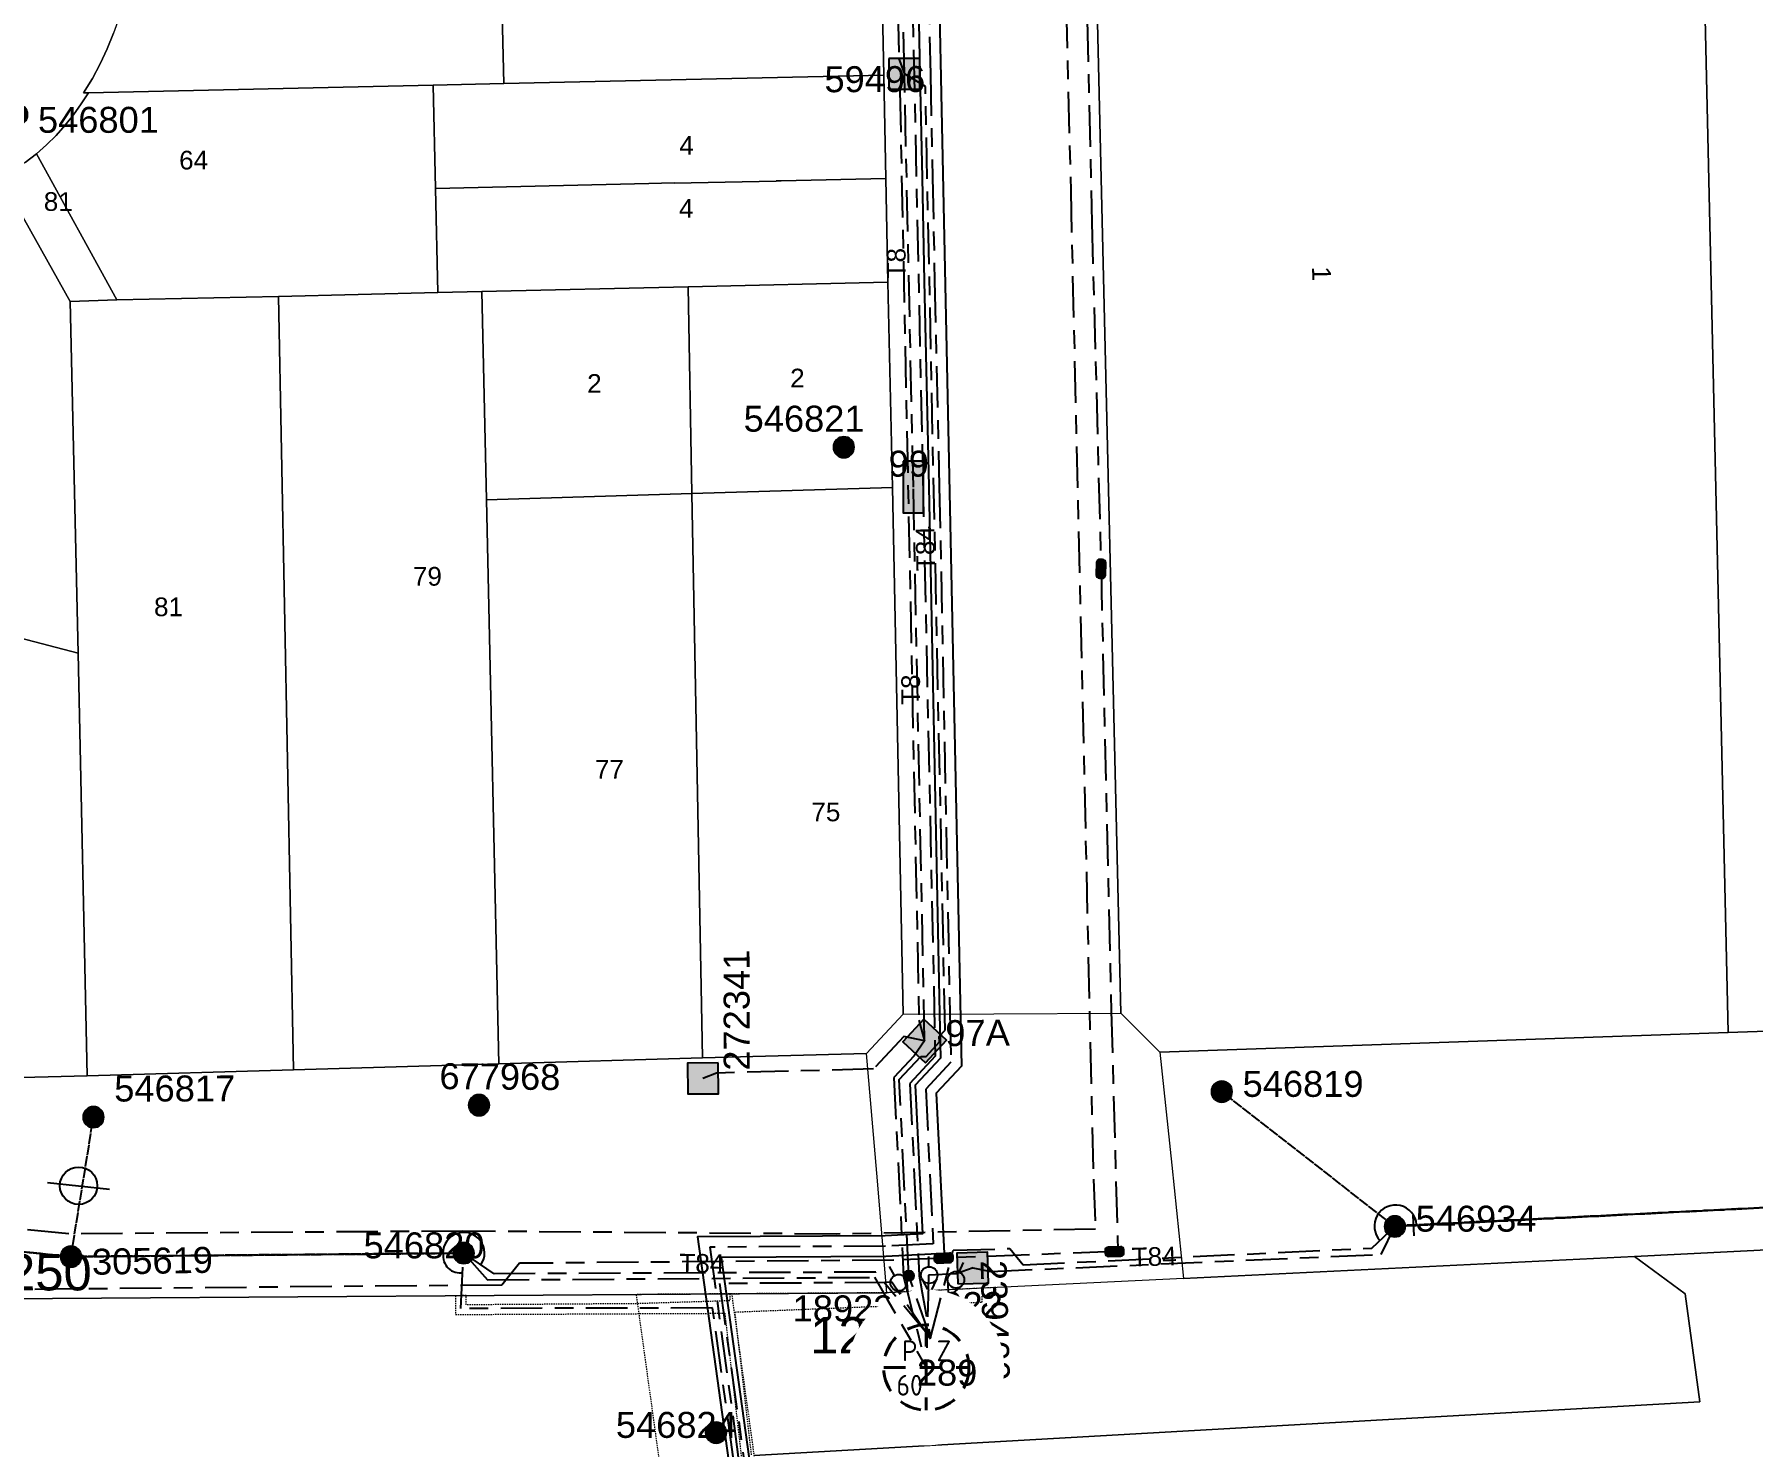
# Model space of a CAD drawing. Header units: metres. Extents: x 311460 to 313373, y 6261260 to 6263889.
# Drawn here: x 312971 to 313136.6, y 6262301.1 to 6262437.1 of the extents above; entities that cross this region are included whole.
import ezdxf
from ezdxf.enums import TextEntityAlignment as Align

# ---------------------------------------------------------------- set-up
doc = ezdxf.new("R2010")
doc.units = ezdxf.units.M
for name, pattern in [('Cable Exist OH', [1, 1, 0]), ('Cable Exist UG', [8.2, 4, -1.2, 1.8, -1.2]), ('Dash', [5, 3, -2]), ('HIDDEN', [0.375, 0.25, -0.125]), ('HIDDEN2', [0.1875, 0.125, -0.0625])]:
    doc.linetypes.add(name, pattern=pattern)
doc.layers.get('0').update_dxf_attribs({"color": 6})
for name, color, linetype, lineweight in [('Cadastre Land Parcels_SP_EXT', 9, 'Continuous', 5), ('Cadastre Other Property_SP_EXT', 9, 'HIDDEN', 5), ('Cadastre Roads_SP_EXT', 9, 'Continuous', 5)]:
    doc.layers.add(name, color=color, linetype=linetype, lineweight=lineweight)
for name, color, linetype in [('Equip_HV_EXT', 7, 'Continuous'), ('Equip_LV_EXT', 7, 'Continuous'), ('Equip_SL_EXT', 7, 'Continuous'), ('Equip_SP_HV_EXT', 7, 'Continuous'), ('Mains_HV_EXT', 7, 'Continuous'), ('Mains_LV_EXT', 7, 'Continuous'), ('Mains_SL_EXT', 7, 'Continuous'), ('Mains_TR_EXT', 7, 'Continuous'), ('Sub_SP_EXT', 7, 'Continuous'), ('SupportsOH_SP_TR_HV_LV_SL_EXT', 7, 'Continuous'), ('SupportsUG_SP_LV_EXT', 7, 'Continuous'), ('SupportsUG_SP_LV_SL_EXT', 7, 'Continuous')]:
    doc.layers.add(name, color=color, linetype=linetype)
doc.layers.get('0').freeze()
doc.styles.add('COLUMN_LABEL', font='arial.ttf')
doc.styles.add('HVSW_LABEL', font='arial.ttf')
doc.styles.add('iecARIAL', font='arial.ttf', dxfattribs={"height": 2})
doc.styles.add('IESYMBOL1', font='isocp.shx')
doc.styles.add('POLE_LABEL', font='arial.ttf')
doc.styles.add('SLCP_LABEL', font='arial.ttf', dxfattribs={"height": 3.5})
doc.styles.get("Standard").update_dxf_attribs({"font": 'arial.ttf'})
doc.styles.add('SWITCH_LABEL', font='arial.ttf', dxfattribs={"height": 2.5})
doc.linetypes.add('Cable E UG', pattern='A,6,-0.5,["E",Standard,S=1.7,R=0,X=0.5,Y=-1],-2.9', length=9.4)
doc.linetypes.add('Cable P UG', pattern='A,6,-0.5,["P",Standard,S=1.7,R=0,X=0.5,Y=-1],-2.9', length=9.4)

# ---------------------------------------------------------------- blocks, each defined once
blk = doc.blocks.new('SUB_PADMOUNT_EXT')
for points in [[(0, 0), (-3.84, 1.92), (-3.84, -1.92)], [(0, 0), (3.84, 1.92), (3.84, -1.92)]]:
    blk.add_hatch(color=256).paths.add_polyline_path(points)
for p, q in [((3.84, 1.92), (-3.84, -1.92)), ((-3.84, 1.92), (3.84, -1.92))]:
    blk.add_line(p, q)
blk.add_lwpolyline([(-3.84, -1.92), (3.84, -1.92), (3.84, 1.92), (-3.84, 1.92)], close=True)
for tag, height, flags, p in [('ASSET_NUM', 3.5, 8, (2, 2)), ('STREET_CODE', 0.2, 9, (1.5, 0)), ('CONSTRUCTED_VOLTAGE', 0.2, 9, (1.5, -0.2)), ('OPERATING_VOLTAGE', 0.2, 9, (1.5, -0.6)), ('ORIENTATION', 0.2, 9, (1.5, -0.8)), ('OWNED_BY', 0.2, 9, (1.5, -1)), ('OPERATED_BY', 0.2, 9, (1.5, -1.2)), ('SECONDARY_VOLTAGE', 0.2, 9, (1.5, -1.6)), ('NO_PHASES', 0.2, 9, (1.5, -0.4)), ('MAINTAINED_BY', 0.2, 9, (1.5, -1.4)), ('STATE', 0.2, 9, (1.5, -1.8)), ('SUBSTATION_TYPE', 0.2, 9, (1.5, -2.2)), ('STREETNAME', 0.2, 9, (1.5, -3)), ('SUBURB', 0.2, 9, (1.5, -3.2)), ('PARENT', 0.2, 9, (1.5, -2)), ('USAGE', 0.2, 9, (1.5, -2.4)), ('LEGEND', 0.2, 9, (1.5, -2.6)), ('LOCATION', 0.2, 9, (1.5, -2.8)), ('NOTES', 0.2, 9, (1.5, -3.4)), ('Z', 0.2, 1, (1.5, -3.6))]:
    blk.add_attdef(tag, text='', height=height, dxfattribs=dict(flags=flags)).set_placement(p, align=Align.MIDDLE_LEFT)
blk = doc.blocks.new('COLUMN_EXT')
blk.add_hatch(color=256).paths.add_polyline_path([(-1.49, 1.48), (-1.49, -1.49), (1.48, -1.49), (1.48, 1.48)])
blk.add_lwpolyline([(-1.49, -1.49), (1.48, -1.49), (1.48, 1.48), (-1.49, 1.48)], close=True)
for tag, height, style, flags, p in [('ASSET_NUM', 2.5, 'COLUMN_LABEL', 8, (2, 2)), ('STRUCTURE_PLANT_NUMBER', 0.2, 'POLE_LABEL', 9, (1.81, 0.03)), ('STREET_CODE', 0.2, 'COLUMN_LABEL', 9, (1.81, -0.2))]:
    blk.add_attdef(tag, text='', height=height, dxfattribs=dict(style=style, flags=flags)).set_placement(p, align=Align.MIDDLE_LEFT)
at = {"flags": 9}
for tag, p in [('COLUMN_TYPE', (1.81, -0.4)), ('OWNED_BY', (1.81, -0.6)), ('STATE', (1.81, -0.8)), ('USAGE', (1.81, -1)), ('STREETNAME', (1.81, -1.6)), ('LEGEND', (1.81, -1.2)), ('LOCATION', (1.81, -1.4)), ('SUBURB', (1.81, -1.8)), ('NOTES', (1.81, -2))]:
    blk.add_attdef(tag, text='', height=0.2, dxfattribs=at).set_placement(p, align=Align.MIDDLE_LEFT)
at = {"flags": 1}
blk.add_attdef('Z', (1.81, -2.35), '', height=0.2, dxfattribs=at)
blk = doc.blocks.new('PILLAR_EXT')
blk.add_hatch(color=256).paths.add_polyline_path([(-2.475, 0.99), (-2.475, -0.99), (2.475, -0.99), (2.475, 0.99)])
blk.add_lwpolyline([(-2.475, -0.99), (2.475, -0.99), (2.475, 0.99), (-2.475, 0.99)], close=True)
at = {"style": 'iecARIAL', "flags": 8}
blk.add_attdef('ASSET_NUM', (1.5, 3.5), '', height=2.5, dxfattribs=at)
for tag, p, flags in [('OWNED_BY', (0, -0.2), 9), ('STATE', (0, -0.4), 9), ('SUPPORT_TYPE', (0, -0.6), 9), ('STREETNAME', (0, -1.8), 9), ('USAGE', (0, -0.8), 9), ('LEGEND', (0, -1), 9), ('LOCATION', (0, -1.2), 9), ('NOTES', (0, -1.4), 9), ('PARENT', (0, -1.6), 9), ('SUBURB', (0, -2), 1)]:
    blk.add_attdef(tag, p, '', height=0.2, dxfattribs=dict(flags=flags))
blk = doc.blocks.new('POLE_EXT')
blk.add_hatch(color=256).paths.add_polyline_path([(-1, 0, 1), (1, 0, 1)])
blk.add_lwpolyline([(-1, 0, 1), (1, 0, 1)], format="xyb", close=True)
for tag, height, flags, p in [('pNumber', 2.5, 8, (-17.84, 2.07)), ('OWNED_BY', 0.2, 9, (1.35, -0.4)), ('SPECIAL_USE', 0.2, 9, (1.35, -0.8)), ('STATE', 0.2, 9, (1.35, -1)), ('cLV', 0.2, 9, (1.35, -1.4)), ('hDepth', 0.2, 9, (1.35, -1.6)), ('PARENT', 0.2, 9, (1.35, -0.6)), ('USAGE', 0.2, 9, (1.35, -1.2)), ('hDia', 0.2, 9, (1.35, -1.8)), ('cHV', 0.2, 9, (1.35, -2)), ('cLinedev', 0.2, 9, (1.35, -3.4)), ('LBRACKET', 0.2, 9, (1.35, -2.2)), ('LExisting', 0.2, 9, (1.35, -2.4)), ('LANTNUMBER', 0.2, 9, (1.35, -2.6)), ('LOther', 0.2, 9, (1.35, -2.8)), ('LRemove', 0.2, 9, (1.35, -3)), ('LEGEND', 0.2, 9, (1.35, -3.2)), ('pExisting', 0.2, 9, (1.35, -3.8)), ('pFooting', 0.2, 9, (1.35, -4.4)), ('pNew', 0.2, 9, (1.35, -4.6)), ('pRelocate', 0.2, 9, (1.35, -5)), ('LOCATION', 0.2, 9, (1.35, -3.6)), ('PFNUMBER', 0.2, 9, (1.35, -4)), ('NEWPFNUMBER', 0.2, 9, (1.35, -4.2)), ('pRemove', 0.2, 9, (1.35, -5.2)), ('pReplace', 0.2, 9, (1.35, -5.4)), ('pStay', 0.2, 9, (1.35, -5.6)), ('pType', 0.2, 9, (1.35, -5.8)), ('cspan', 0.2, 9, (1.35, -6)), ('STREETNAME', 0.2, 9, (1.35, -6.2)), ('SUBURB', 0.2, 9, (1.35, -6.4)), ('NOTES', 0.2, 9, (1.35, -6.6)), ('OPERATED_BY', 0.2, 9, (1.36, -7.01)), ('MAINTAINED_BY', 0.2, 9, (1.36, -6.81))]:
    blk.add_attdef(tag, text='', height=height, dxfattribs=dict(flags=flags)).set_placement(p, align=Align.MIDDLE_LEFT)
at = {"style": 'POLE_LABEL'}
for tag, height, flags, p in [('ASSET_NUM', 2.5, 8, (2, 2)), ('STRUCTURE_PLANT_NUMBER', 0.2, 9, (1.35, 0.03)), ('STREET_CODE', 0.2, 9, (1.35, -0.2))]:
    blk.add_attdef(tag, text='', height=height, dxfattribs=dict(at, flags=flags)).set_placement(p, align=Align.MIDDLE_LEFT)
at = {"flags": 1}
blk.add_attdef('Z', (1.35, -7.33), '', height=0.2, dxfattribs=at)
blk = doc.blocks.new('HV_STJ_EXT')
h = blk.add_hatch(color=256)
edge = h.paths.add_edge_path()
edge.add_ellipse((-0.59, 0.13), major_axis=(0.226, 0.226), ratio=1, start_angle=45, end_angle=135)
edge.add_line((-0.91, 0.13), (-0.91, -0.13))
edge.add_ellipse((-0.59, -0.13), major_axis=(0.226, 0.226), ratio=1, start_angle=135, end_angle=225)
edge.add_line((-0.59, -0.45), (0.59, -0.45))
edge.add_ellipse((0.59, -0.13), major_axis=(-0.226, 0.226), ratio=1, start_angle=135, end_angle=225)
edge.add_line((0.91, -0.13), (0.91, 0.13))
edge.add_ellipse((0.59, 0.13), major_axis=(-0.226, 0.226), ratio=1, start_angle=225, end_angle=315)
edge.add_line((0.59, 0.45), (-0.59, 0.45))
blk.add_lwpolyline([(-0.91, 0.13), (-0.91, -0.13, 0.414214), (-0.59, -0.45), (0.59, -0.45, 0.414214), (0.91, -0.13), (0.91, 0.13, 0.414214), (0.59, 0.45), (-0.59, 0.45, 0.414214)], format="xyb", close=True)
for tag, flags, p in [('ORIENTATION', 9, (1.5, 0)), ('Z', 1, (1.5, -0.8)), ('USAGE', 9, (1.5, -0.2)), ('LEGEND', 9, (1.5, -0.4)), ('NOTES', 9, (1.5, -0.6))]:
    blk.add_attdef(tag, text='', height=0.2, dxfattribs=dict(flags=flags)).set_placement(p, align=Align.MIDDLE_LEFT)
blk = doc.blocks.new('LV_UG_DFUSE_CLOSED_EXT')
for points in [[(1, 0), (0, 0)], [(5.04, 0.73), (2.16, -0.72)], [(5.05, -0.71), (2.16, 0.72)], [(6.2, 0.01), (7.2, 0.01)]]:
    blk.add_lwpolyline(points)
for centre in [(1.8, 0), (5.4, 0.01)]:
    blk.add_circle(centre, 0.8)
at = {"flags": 9}
for tag, p in [('ACTUAL_STATUS', (0, 0)), ('CONSTRUCTED_VOLTAGE', (0, -0.2)), ('OPERATING_VOLTAGE', (0, -0.6)), ('ORIENTATION', (0, -0.8)), ('STATE', (0, -1)), ('SWITCH_TYPE', (0, -1.2)), ('NO_PHASES', (0, -0.4)), ('USAGE', (0, -1.4)), ('NOTES', (0, -1.6))]:
    blk.add_attdef(tag, text='', height=0.2, dxfattribs=at).set_placement(p, align=Align.MIDDLE_LEFT)
at = {"flags": 1}
blk.add_attdef('Z', (0, 0), '', height=0.2, dxfattribs=at)
blk = doc.blocks.new('SWG_HOLEC_SU_EXT')
blk.add_line((1.8, -2), (5.8, -2))
for points in [[(1, 0), (0, 0)], [(6.6, 0), (7.6, 0)]]:
    blk.add_lwpolyline(points)
for points in [[(1.8, -0.8, 1), (1.8, 0.8, 1)], [(5.8, -0.8, 1), (5.8, 0.8, 1)]]:
    blk.add_lwpolyline(points, format="xyb", close=True)
at = {"style": 'SWITCH_LABEL', "flags": 8}
blk.add_attdef('ASSET_NUM', text='', height=2.5, rotation=179.9544, dxfattribs=at).set_placement((-2.4, 0), align=Align.MIDDLE_LEFT)
at = {"flags": 1}
blk.add_attdef('Z', (0, 0), '', height=0.2, dxfattribs=at)
at = {"flags": 9}
for tag, p in [('ACTUAL_STATUS', (0, -0.4)), ('CONSTRUCTED_VOLTAGE', (0, -0.6)), ('OPERATING_VOLTAGE', (0, -1)), ('ORIENTATION', (0, -1.2)), ('OWNED_BY', (0, -1.4)), ('NO_PHASES', (0, -0.8)), ('PARENT', (0, -1.6)), ('STATE', (0, -1.8)), ('SWITCH_TYPE', (0, -2)), ('STREETNAME', (0, -2.6)), ('SUBURB', (0, -2.8)), ('USAGE', (0, -2.2)), ('LOCATION', (0, -2.4)), ('NOTES', (0, -3))]:
    blk.add_attdef(tag, text='', height=0.2, dxfattribs=at).set_placement(p, align=Align.MIDDLE_LEFT)
at = {"style": 'SWITCH_LABEL', "flags": 9}
blk.add_attdef('STREET_CODE', text='', height=0.2, dxfattribs=at).set_placement((0, -0.2), align=Align.MIDDLE_LEFT)
blk = doc.blocks.new('HV_ABS_CLOSED_EXT')
blk.add_line((-3, 6.87), (3, 6.87))
blk.add_circle((0, 6.87), 1.8)
at = {"style": 'HVSW_LABEL'}
for tag, height, flags, p in [('ASSET_NUM', 3.5, 8, (2, 2)), ('STREET_CODE', 0.2, 9, (0, -0.2))]:
    blk.add_attdef(tag, text='', height=height, dxfattribs=dict(at, flags=flags)).set_placement(p, align=Align.MIDDLE_LEFT)
at = {"flags": 1}
blk.add_attdef('Z', (0, 0), '', height=0.2, dxfattribs=at)
at = {"flags": 9}
for tag, p in [('ACTUAL_STATUS', (0, -0.4)), ('CONSTRUCTED_VOLTAGE', (0, -0.6)), ('OPERATING_VOLTAGE', (0, -1)), ('ORIENTATION', (0, -1.2)), ('OWNED_BY', (0, -1.4)), ('STATE', (0, -1.6)), ('NO_PHASES', (0, -0.8)), ('SWITCH_TYPE', (0, -1.8)), ('STREETNAME', (0, -2.6)), ('SUBURB', (0, -2.8)), ('USAGE', (0, -2)), ('LEGEND', (0, -2.2)), ('LOCATION', (0, -2.4)), ('NOTES', (0, -3))]:
    blk.add_attdef(tag, text='', height=0.2, dxfattribs=at).set_placement(p, align=Align.MIDDLE_LEFT)
blk = doc.blocks.new('End Shackle_EXT')
at = {"flags": 9}
for tag, p in [('STATE', (0, -1.2)), ('USAGE', (0, -1.4)), ('NOTES', (0, -1.6))]:
    blk.add_attdef(tag, text='', height=0.2, dxfattribs=at).set_placement(p, align=Align.MIDDLE_LEFT)
blk.add_wipeout([(0, 0.25), (1.81, 0.25), (1.82, -0.25), (0, -0.25)])
blk.add_line((1.81, -1), (1.81, 1))
at = {"flags": 1}
blk.add_attdef('Z', (0, 0), '', height=0.2, dxfattribs=at)
at = {"flags": 9}
for tag, p in [('CONNECTOR_TYPE', (0, 0)), ('CONSTRUCTED_VOLTAGE', (0, -0.2)), ('OPERATING_VOLTAGE', (0, -0.6)), ('ORIENTATION', (0, -0.8)), ('OWNED_BY', (0, -1)), ('NO_PHASES', (0, -0.4))]:
    blk.add_attdef(tag, text='', height=0.2, dxfattribs=at).set_placement(p, align=Align.MIDDLE_LEFT)
blk = doc.blocks.new('SLCP_ZELL_EXT')
blk.add_wipeout([(-0.24, 7.5), (-0.71, 7.47), (-1.17, 7.41), (-1.64, 7.32), (-2.09, 7.21), (-2.54, 7.06), (-2.98, 6.89), (-3.41, 6.69), (-3.82, 6.46), (-4.22, 6.21), (-4.6, 5.93), (-4.96, 5.63), (-5.31, 5.31), (-5.63, 4.96), (-5.93, 4.6), (-6.21, 4.22), (-6.46, 3.82), (-6.69, 3.41), (-6.89, 2.98), (-7.06, 2.54), (-7.21, 2.09), (-7.32, 1.64), (-7.41, 1.17), (-7.47, 0.71), (-7.5, 0.24), (-7.5, -0.24), (-7.47, -0.71), (-7.41, -1.17), (-7.32, -1.64), (-7.21, -2.09), (-7.06, -2.54), (-6.89, -2.98), (-6.69, -3.41), (-6.46, -3.82), (-6.21, -4.22), (-5.93, -4.6), (-5.63, -4.96), (-5.31, -5.31), (-4.96, -5.63), (-4.6, -5.93), (-4.22, -6.21), (-3.82, -6.46), (-3.41, -6.69), (-2.98, -6.89), (-2.54, -7.06), (-2.09, -7.21), (-1.64, -7.32), (-1.17, -7.41), (-0.71, -7.47), (-0.24, -7.5), (0.24, -7.5), (0.71, -7.47), (1.17, -7.41), (1.64, -7.32), (2.09, -7.21), (2.54, -7.06), (2.98, -6.89), (3.41, -6.69), (3.82, -6.46), (4.22, -6.21), (4.6, -5.93), (4.96, -5.63), (5.31, -5.31), (5.63, -4.96), (5.93, -4.6), (6.21, -4.22), (6.46, -3.82), (6.69, -3.41), (6.89, -2.98), (7.06, -2.54), (7.21, -2.09), (7.32, -1.64), (7.41, -1.17), (7.47, -0.71), (7.5, -0.24), (7.5, 0.24), (7.47, 0.71), (7.41, 1.17), (7.32, 1.64), (7.21, 2.09), (7.06, 2.54), (6.89, 2.98), (6.69, 3.41), (6.46, 3.82), (6.21, 4.22), (5.93, 4.6), (5.63, 4.96), (5.31, 5.31), (4.96, 5.63), (4.6, 5.93), (4.22, 6.21), (3.82, 6.46), (3.41, 6.69), (2.98, 6.89), (2.54, 7.06), (2.09, 7.21), (1.64, 7.32), (1.17, 7.41), (0.71, 7.47), (0.24, 7.5)])
at = {"linetype": 'Dash', "lineweight": 40, "ltscale": 0.7}
for p, q in [((0, 4.11), (0, -4.11)), ((-4.11, 0), (4.11, 0))]:
    blk.add_line(p, q, dxfattribs=at)
blk.add_circle((0, 0), 4.11, dxfattribs=at)
at = {"lineweight": 40, "style": 'IESYMBOL1'}
for s, p in [('P', (-1.6, 0)), ('Z', (1.7, 0)), ('60', (-1.61, -3.31))]:
    blk.add_text(s, height=2, dxfattribs=at).set_placement(p, align=Align.BOTTOM_CENTER)
at = {"style": 'SLCP_LABEL'}
for tag, height, flags, p in [('ASSET_NUM', 2.5, 8, (2, 2)), ('STREET_CODE', 0.2, 9, (0, -0.2))]:
    blk.add_attdef(tag, text='', height=height, dxfattribs=dict(at, flags=flags)).set_placement(p, align=Align.MIDDLE_LEFT)
at = {"flags": 1}
blk.add_attdef('Z', (0, 0), '', height=0.2, dxfattribs=at)
at = {"flags": 9}
for tag, p in [('CONSTRUCTED_VOLTAGE', (0, -0.4)), ('CONTROL_TYPE', (0, -0.6)), ('OPERATING_VOLTAGE', (0, -1)), ('ORIENTATION', (0, -1.2)), ('OWNED_BY', (0, -1.4)), ('NO_PHASES', (0, -0.8)), ('USAGE', (0, -1.6)), ('STATE', (0, -2)), ('LOCATION', (0, -1.8)), ('NOTES', (0, -2.2))]:
    blk.add_attdef(tag, text='', height=0.2, dxfattribs=at).set_placement(p, align=Align.MIDDLE_LEFT)
blk = doc.blocks.new('CONNECTOR_NODE_EXT')
h = blk.add_hatch(color=256)
edge = h.paths.add_edge_path()
edge.add_arc((0, 0), 0.5, 0, 360)
blk.add_circle((0, 0), 0.5)
at = {"flags": 1}
blk.add_attdef('Z', (0, 0), '', height=0.2, dxfattribs=at)
at = {"flags": 9}
for tag, p in [('CONNECTOR_TYPE', (0, 0)), ('CONSTRUCTED_VOLTAGE', (0, -0.2)), ('OPERATING_VOLTAGE', (0, -0.6)), ('ORIENTATION', (0, -0.8)), ('SUBTYPE', (0, -1)), ('NO_PHASES', (0, -0.4)), ('USAGE', (0, -1.2)), ('NOTES', (0, -1.4))]:
    blk.add_attdef(tag, text='', height=0.2, dxfattribs=at).set_placement(p, align=Align.MIDDLE_LEFT)

msp = doc.modelspace()

# ---------------------------------------------------------------- linework, layer by layer
at = {"layer": 'Cadastre Land Parcels_SP_EXT', "linetype": 'Continuous'}
for points in [[(313174.71, 6262472.49), (313172.01, 6262492.19), (313134.13, 6262491.09), (313130.82, 6262490.99), (313134.22, 6262340.97), (313184.51, 6262342.7), (313192.48, 6262343), (313189.38, 6262365.61), (313186.22, 6262388.66), (313183.21, 6262410.52), (313180.3, 6262431.75), (313177.46, 6262452.47), (313174.71, 6262472.49)], [(313134.22, 6262340.97), (313130.82, 6262490.99), (313072.28, 6262488.56), (313072.34, 6262485.92), (313075.73, 6262342.82), (313079.48, 6262339.06), (313134.22, 6262340.97)], [(313016.27, 6262432.35), (313015.78, 6262452.36), (312980.61, 6262451.67), (312980.64, 6262449.77), (312980.68, 6262448.17), (312980.64, 6262446.57), (312980.52, 6262444.97), (312980.31, 6262443.38), (312980.02, 6262441.8), (312979.65, 6262440.24), (312979.2, 6262438.71), (312978.67, 6262437.19), (312978.07, 6262435.71), (312977.38, 6262434.26), (312976.63, 6262432.85), (312975.77, 6262431.47), (312976.26, 6262431.47), (313009.46, 6262432.21), (313016.27, 6262432.35)], [(313052.87, 6262433.15), (313052.46, 6262453.17), (313015.78, 6262452.36), (313016.27, 6262432.35), (313052.87, 6262433.15)], [(313053.08, 6262423.2), (313052.87, 6262433.15), (313016.27, 6262432.35), (313009.46, 6262432.21), (313009.69, 6262422.26), (313030.25, 6262422.73), (313032.69, 6262422.78), (313032.69, 6262422.75), (313042.51, 6262422.95), (313042.51, 6262422.98), (313043.01, 6262422.99), (313053.08, 6262423.2)], [(313009.69, 6262422.26), (313009.46, 6262432.21), (312976.26, 6262431.47), (312975.56, 6262430.39), (312974.81, 6262429.34), (312974, 6262428.33), (312973.14, 6262427.36), (312972.22, 6262426.45), (312971.25, 6262425.58), (312978.99, 6262411.51), (312994.57, 6262411.86), (313009.92, 6262412.22), (313009.69, 6262422.26)], [(312978.99, 6262411.51), (312971.25, 6262425.58), (312970.16, 6262424.75), (312969.01, 6262423.99), (312967.81, 6262423.32), (312974.49, 6262411.37), (312978.99, 6262411.51)], [(312974.49, 6262411.37), (312967.81, 6262423.32), (312966.31, 6262422.27), (312964.76, 6262421.3), (312963.17, 6262420.42), (312961.53, 6262419.61), (312959.86, 6262418.89), (312958.15, 6262418.24), (312956.42, 6262417.69), (312956.79, 6262382.3), (312975.26, 6262377.5), (312974.49, 6262411.37)], [(313053.28, 6262413.24), (313053.08, 6262423.2), (313043.01, 6262422.99), (313042.51, 6262422.98), (313042.51, 6262422.95), (313032.69, 6262422.75), (313032.69, 6262422.78), (313030.25, 6262422.73), (313009.69, 6262422.26), (313009.92, 6262412.22), (313014.16, 6262412.32), (313034.03, 6262412.79), (313053.28, 6262413.24)], [(313034.4, 6262392.88), (313034.03, 6262412.79), (313014.16, 6262412.32), (313014.61, 6262392.28), (313034.4, 6262392.88)], [(313053.73, 6262393.46), (313053.28, 6262413.24), (313034.03, 6262412.79), (313034.4, 6262392.88), (313053.73, 6262393.46)], [(312996, 6262337.36), (312994.57, 6262411.86), (312978.99, 6262411.51), (312974.49, 6262411.37), (312975.26, 6262377.5), (312976.12, 6262336.78), (312996, 6262337.36)], [(313014.61, 6262392.28), (313014.16, 6262412.32), (313009.92, 6262412.22), (312994.57, 6262411.86), (312996, 6262337.36), (313015.78, 6262337.95), (313014.61, 6262392.28)], [(313035.4, 6262338.53), (313034.4, 6262392.88), (313014.61, 6262392.28), (313015.78, 6262337.95), (313035.4, 6262338.53)], [(313054.75, 6262342.73), (313053.73, 6262393.46), (313034.4, 6262392.88), (313035.4, 6262338.53), (313051.23, 6262338.94), (313054.75, 6262342.73)], [(312956.79, 6262382.3), (312951.45, 6262383.7), (312951.95, 6262337.39), (312958.51, 6262336.33), (312976.12, 6262336.78), (312975.26, 6262377.5), (312956.79, 6262382.3)]]:
    msp.add_lwpolyline(points, close=True, dxfattribs=at)
for points in [[(313161.57, 6262235.94), (313149.83, 6262315.53), (313153.91, 6262320.84), (313125.22, 6262319.4), (313130.09, 6262315.79), (313131.49, 6262305.41), (313040.37, 6262300.24)], [(313040.37, 6262300.24), (313131.49, 6262305.41), (313130.09, 6262315.79), (313125.22, 6262319.4), (313081.75, 6262317.29), (313053.17, 6262315.9), (312958.55, 6262315.26), (312965.19, 6262267.68)]]:
    msp.add_lwpolyline(points, dxfattribs=at)
at = {"layer": 'Cadastre Other Property_SP_EXT', "linetype": 'HIDDEN2'}
msp.add_lwpolyline([(313040.14, 6262300.3), (313038.55, 6262314.05), (313062.37, 6262315), (313062.37, 6262315.64), (313063.64, 6262315.67), (313063.68, 6262316.41), (313053.14, 6262315.9), (313038.05, 6262315.8), (313038.05, 6262315.13), (313029.06, 6262314.85), (313012.63, 6262314.74), (313012.64, 6262315.63), (313011.62, 6262315.62), (313011.62, 6262315.62), (313011.61, 6262313.81), (313037.56, 6262313.93), (313039.15, 6262300.16)], dxfattribs=at)
msp.add_lwpolyline([(313029.02, 6262315.74), (313072.34, 6262002.77), (313081.43, 6262004.15), (313038.25, 6262315.8), (313029.02, 6262315.74)], close=True, dxfattribs=at)
at = {"layer": 'Cadastre Roads_SP_EXT', "linetype": 'Continuous'}
for points in [[(313069.65, 6262595.45), (313069.31, 6262613.15), (313057.59, 6262611.04), (313049.19, 6262609.53), (313049.5, 6262593.96), (313049.92, 6262573.69), (313050.34, 6262553.84), (313050.76, 6262533.79), (313051.16, 6262513.47), (313051.6, 6262493.78), (313052.04, 6262473.33), (313052.46, 6262453.17), (313052.87, 6262433.15), (313053.08, 6262423.2), (313053.28, 6262413.24), (313053.73, 6262393.46), (313054.75, 6262342.73), (313063.47, 6262342.77), (313075.73, 6262342.82), (313072.34, 6262485.92), (313072.28, 6262488.56), (313070.14, 6262577.55), (313069.65, 6262595.45)], [(313218.33, 6262324.02), (313217.1, 6262333.94), (313215.87, 6262343.81), (313192.48, 6262343), (313184.51, 6262342.7), (313134.22, 6262340.97), (313079.48, 6262339.06), (313080.62, 6262328.19), (313081.75, 6262317.29), (313125.22, 6262319.4), (313153.91, 6262320.84), (313195.5, 6262322.84), (313218.33, 6262324.02)]]:
    msp.add_lwpolyline(points, close=True, dxfattribs=at)
for points in [[(312970.16, 6262424.75), (312971.25, 6262425.58), (312972.22, 6262426.45), (312973.14, 6262427.36), (312974, 6262428.33), (312974.81, 6262429.34), (312975.56, 6262430.39), (312976.26, 6262431.47), (312975.77, 6262431.47), (312976.63, 6262432.85), (312977.38, 6262434.26), (312978.07, 6262435.71), (312978.67, 6262437.19)], [(312848.27, 6262334.24), (312868.03, 6262330.83), (312888.39, 6262327.32), (312907.77, 6262323.99), (312927.14, 6262320.66), (312957.75, 6262315.35), (312958.55, 6262315.26), (313053.17, 6262315.9), (313052.2, 6262327.43), (313051.23, 6262338.94), (313035.4, 6262338.53), (313015.78, 6262337.95), (312996, 6262337.36), (312976.12, 6262336.78), (312958.51, 6262336.33), (312951.95, 6262337.39), (312936.52, 6262339.9), (312896.56, 6262346.29), (312882.42, 6262348.63), (312875, 6262349.92), (312856.76, 6262353.13)]]:
    msp.add_lwpolyline(points, dxfattribs=at)
at = {"layer": 'Mains_HV_EXT', "linetype": 'Cable Exist UG'}
for points in [[(313076.34, 6262644.01), (313072.04, 6262641.73), (313064.99, 6262640.64), (313065.78, 6262635.58), (313066.31, 6262613.08), (313069.04, 6262497.15), (313070.89, 6262422.01), (313073.08, 6262326.83), (313073.27, 6262322.03), (313048.28, 6262321.56), (313012.34, 6262321.84), (312974.36, 6262321.58), (312933.95, 6262325.4), (312842.45, 6262341.37)], [(313076.61, 6262642.96), (313072.17, 6262639.73), (313067.28, 6262638.97), (313067.77, 6262635.76), (313068.31, 6262613.13), (313068.63, 6262598.25), (313071.11, 6262495.84), (313072.93, 6262418.98), (313073.81, 6262385.62)], [(313073.81, 6262385.62), (313074.79, 6262343.02), (313075.44, 6262319.88), (313075.11, 6262319.87)], [(313038.37, 6262300.11), (313036.38, 6262314.44), (313012.13, 6262314.39), (313012.41, 6262319.72)], [(313075.11, 6262319.87), (313058.66, 6262319.24)]]:
    msp.add_lwpolyline(points, dxfattribs=at)
at = {"layer": 'Mains_HV_EXT', "linetype": 'Cable E UG'}
msp.add_lwpolyline([(313087.13, 6262643.7), (313087.13, 6262620.66), (313073.77, 6262620.13), (313052.6, 6262614.07), (313053, 6262594.03), (313053.42, 6262573.76), (313053.84, 6262553.92), (313054.26, 6262533.87), (313054.66, 6262513.54), (313055.1, 6262493.86), (313055.54, 6262473.41), (313055.96, 6262453.24), (313056.37, 6262433.23), (313056.58, 6262423.27), (313056.78, 6262413.32), (313057.23, 6262393.53), (313058.25, 6262342.8), (313058.34, 6262338.51), (313055.9, 6262335.89), (313056.6, 6262321.57), (313053.02, 6262321.4), (313034.93, 6262321.28), (313039.03, 6262291.68), (313039.57, 6262289.36)], dxfattribs=at)
at = {"layer": 'Mains_HV_EXT', "linetype": 'Cable P UG'}
msp.add_lwpolyline([(313089.17, 6262643.74), (313089.13, 6262618.74), (313074.09, 6262618.15), (313054.63, 6262612.57), (313060.36, 6262337.74), (313057.94, 6262335.14), (313058.69, 6262319.67), (313053.07, 6262319.4), (313037.22, 6262319.29), (313041.06, 6262291.61), (313039.29, 6262289.82)], dxfattribs=at)
at = {"layer": 'Mains_HV_EXT', "linetype": 'Cable Exist OH'}
for points in [[(312479.43, 6262418.47), (312505.94, 6262412), (312560.94, 6262396.97), (312598.58, 6262388.16), (312624.11, 6262382.43), (312656.31, 6262375.31), (312689.33, 6262367.54), (312716.94, 6262362.41), (312768.3, 6262352.39), (312933.7, 6262323.56), (312974.57, 6262319.38)], [(312974.57, 6262319.38), (313012.41, 6262319.72)]]:
    msp.add_lwpolyline(points, dxfattribs=at)
at = {"layer": 'Mains_HV_EXT', "linetype": 'Continuous'}
msp.add_lwpolyline([(313010.44, 6262319.69, 0.528218), (313012.37, 6262317.86)], format="xyb", dxfattribs=at)
at = {"layer": 'Mains_LV_EXT', "linetype": 'Cable Exist UG'}
for points in [[(313054.87, 6262433.29), (313054.04, 6262473.46)], [(313055.29, 6262317.55), (313054.37, 6262336.44), (313056.44, 6262338.67), (313056.96, 6262338.67), (313058.24, 6262340.07), (313058.22, 6262340.57), (313058.79, 6262341.19), (313056.89, 6262432.07), (313054.87, 6262433.29)], [(313055.73, 6262393.5), (313054.87, 6262433.29)], [(313056.81, 6262340.15), (313055.73, 6262393.5)]]:
    msp.add_lwpolyline(points, dxfattribs=at)
at = {"layer": 'Mains_LV_EXT', "linetype": 'Cable Exist OH'}
for points in [[(312974.57, 6262319.38), (312933.7, 6262323.56)], [(313012.41, 6262319.72), (312974.57, 6262319.38)]]:
    msp.add_lwpolyline(points, dxfattribs=at)
at = {"layer": 'Mains_LV_EXT', "linetype": 'Continuous'}
for points in [[(313104.22, 6262322.47, 1.397584), (313100.67, 6262320.94)], [(313014.07, 6262318.59, 1.359473), (313010.41, 6262319.7)]]:
    msp.add_lwpolyline(points, format="xyb", dxfattribs=at)
at = {"layer": 'Mains_SL_EXT', "linetype": 'Cable Exist UG'}
for points in [[(313054.04, 6262473.46), (313053.47, 6262472.17), (313054.33, 6262434.73), (313054.87, 6262433.29)], [(313054.87, 6262433.29), (313054.43, 6262431.66), (313056.27, 6262342.15), (313056.81, 6262340.15)], [(313056.81, 6262340.15), (313054.81, 6262340.58), (313051.9, 6262337.46), (313036.77, 6262337.06), (313035.46, 6262336.54)]]:
    msp.add_lwpolyline(points, dxfattribs=at)
at = {"layer": 'Mains_SL_EXT', "linetype": 'Cable Exist OH'}
for points in [[(312974.57, 6262319.38), (312976.74, 6262332.82)], [(312974.57, 6262319.38), (312933.7, 6262323.56)], [(313012.41, 6262319.72), (312974.57, 6262319.38)]]:
    msp.add_lwpolyline(points, dxfattribs=at)

# ---------------------------------------------------------------- block references
at = {"layer": 'Equip_HV_EXT'}
for p, rotation in [((313073.81, 6262385.62), 89.21486732546317), ((313058.65, 6262319.25), 3.000838641636081), ((313075.11, 6262319.87), 182.2318575125045)]:
    msp.add_blockref('HV_STJ_EXT', p, dxfattribs=dict(at, rotation=rotation))
ref = msp.add_blockref('SWG_HOLEC_SU_EXT', (313056.21, 6262313.15), dxfattribs=dict(at, rotation=304.1383043058273))
ref.add_attrib('ASSET_NUM', '18923', dxfattribs={"layer": '0', "height": 2.5, "style": 'SWITCH_LABEL'}).set_placement((313053.81, 6262314.4), align=Align.MIDDLE_RIGHT)
ref = msp.add_blockref('SWG_HOLEC_SU_EXT', (313057.04, 6262313.47), dxfattribs=dict(at, rotation=280.3403693558184))
ref.add_attrib('ASSET_NUM', '18922', dxfattribs={"layer": '0', "height": 2.5, "style": 'SWITCH_LABEL'}).set_placement((313054.64, 6262314.72), align=Align.MIDDLE_LEFT)
at = {"layer": 'Equip_LV_EXT'}
for p, rotation in [((313057.02, 6262312.2), 119.9238651902201), ((313057.37, 6262312.21), 91.16153828499607), ((313057.67, 6262312.21), 66.31660992654872)]:
    msp.add_blockref('LV_UG_DFUSE_CLOSED_EXT', p, dxfattribs=dict(at, rotation=rotation))
msp.add_blockref('CONNECTOR_NODE_EXT', (313055.29, 6262317.55), dxfattribs=at)
at = {"layer": 'Equip_SP_HV_EXT'}
ref = msp.add_blockref('HV_ABS_CLOSED_EXT', (312974.57, 6262319.38), dxfattribs=dict(at, rotation=353.8682529926906))
ref.add_attrib('ASSET_NUM', '56250', dxfattribs={"layer": '0', "height": 3.5, "rotation": 0, "style": 'HVSW_LABEL'}).set_placement((312976.57, 6262319.63), align=Align.TOP_RIGHT)
at = {"layer": 'Sub_SP_EXT'}
ref = msp.add_blockref('SUB_PADMOUNT_EXT', (313057.38, 6262311.56), dxfattribs=at)
ref.add_attrib('ASSET_NUM', '12797', dxfattribs={"layer": '0', "height": 3.5}).set_placement((313059.38, 6262311.81), align=Align.MIDDLE_RIGHT)
at = {"layer": 'SupportsOH_SP_TR_HV_LV_SL_EXT'}
ref = msp.add_blockref('POLE_EXT', (312969.39, 6262429.36), dxfattribs=at)
ref.add_attrib('ASSET_NUM', '546801', dxfattribs={"layer": '0', "height": 2.5, "style": 'POLE_LABEL'}).set_placement((312971.39, 6262430.11), align=Align.TOP_LEFT)
ref = msp.add_blockref('POLE_EXT', (313049.03, 6262397.33), dxfattribs=at)
ref.add_attrib('ASSET_NUM', '546821', dxfattribs={"layer": '0', "height": 2.5, "style": 'POLE_LABEL'}).set_placement((313051.03, 6262398.08), align=Align.BOTTOM_RIGHT)
ref = msp.add_blockref('POLE_EXT', (313013.88, 6262333.97), dxfattribs=at)
ref.add_attrib('ASSET_NUM', '677968', dxfattribs={"layer": '0', "height": 2.5, "rotation": 359.5542, "style": 'POLE_LABEL'}).set_placement((313015.88, 6262334.72), align=Align.BOTTOM_CENTER)
ref = msp.add_blockref('POLE_EXT', (312976.74, 6262332.82), dxfattribs=at)
ref.add_attrib('ASSET_NUM', '546817', dxfattribs={"layer": '0', "height": 2.5, "rotation": 0.0383, "style": 'POLE_LABEL'}).set_placement((312978.74, 6262333.57), align=Align.BOTTOM_LEFT)
ref = msp.add_blockref('POLE_EXT', (313085.45, 6262335.27), dxfattribs=at)
ref.add_attrib('ASSET_NUM', '546819', dxfattribs={"layer": '0', "height": 2.5, "style": 'POLE_LABEL'}).set_placement((313087.45, 6262336.02), align=Align.MIDDLE_LEFT)
ref = msp.add_blockref('POLE_EXT', (313012.41, 6262319.72), dxfattribs=at)
ref.add_attrib('ASSET_NUM', '546820', dxfattribs={"layer": '0', "height": 2.5, "style": 'POLE_LABEL'}).set_placement((313014.41, 6262320.47), align=Align.MIDDLE_RIGHT)
ref = msp.add_blockref('POLE_EXT', (312974.57, 6262319.38), dxfattribs=at)
ref.add_attrib('ASSET_NUM', '305619', dxfattribs={"layer": '0', "height": 2.5, "rotation": 1, "style": 'POLE_LABEL'}).set_placement((312976.57, 6262320.13), align=Align.TOP_LEFT)
ref = msp.add_blockref('POLE_EXT', (313036.72, 6262302.43), dxfattribs=at)
ref.add_attrib('ASSET_NUM', '546824', dxfattribs={"layer": '0', "height": 2.5, "style": 'POLE_LABEL'}).set_placement((313038.72, 6262303.18), align=Align.MIDDLE_RIGHT)
at = {"layer": 'SupportsUG_SP_LV_EXT'}
ref = msp.add_blockref('PILLAR_EXT', (313055.73, 6262393.5), dxfattribs=dict(at, rotation=270.0089621313272))
ref.add_attrib('ASSET_NUM', '99', dxfattribs={"layer": '0', "height": 2.5, "rotation": 0.0452, "style": 'iecARIAL'}).set_placement((313057.23, 6262397), align=Align.TOP_RIGHT)
at = {"layer": 'SupportsUG_SP_LV_SL_EXT'}
ref = msp.add_blockref('COLUMN_EXT', (313054.87, 6262433.29), dxfattribs=dict(at, rotation=270.0359227786064))
ref.add_attrib('ASSET_NUM', '59496', dxfattribs={"layer": '0', "height": 2.5, "rotation": 0.1433, "style": 'COLUMN_LABEL'}).set_placement((313056.87, 6262434.04), align=Align.TOP_RIGHT)
ref = msp.add_blockref('COLUMN_EXT', (313035.46, 6262336.54), dxfattribs=dict(at, rotation=180.5628056888824))
ref.add_attrib('ASSET_NUM', '272341', dxfattribs={"layer": '0', "height": 2.5, "rotation": 90.0869, "style": 'COLUMN_LABEL'}).set_placement((313037.46, 6262337.29), align=Align.TOP_LEFT)
ref = msp.add_blockref('COLUMN_EXT', (313056.81, 6262340.15), dxfattribs=dict(at, rotation=47.06066819309996))
ref.add_attrib('ASSET_NUM', '97A', dxfattribs={"layer": '0', "height": 2.5, "rotation": 0.6094, "style": 'COLUMN_LABEL'}).set_placement((313058.81, 6262340.9), align=Align.MIDDLE_LEFT)
ref = msp.add_blockref('COLUMN_EXT', (313061.45, 6262318.29), dxfattribs=dict(at, rotation=1.668171067960104))
ref.add_attrib('ASSET_NUM', '239409', dxfattribs={"layer": '0', "height": 2.5, "rotation": 271.6794, "style": 'COLUMN_LABEL'}).set_placement((313063.45, 6262319.04), align=Align.MIDDLE_LEFT)

# ---------------------------------------------------------------- texts
at = {"layer": 'Cadastre Land Parcels_SP_EXT'}
for s, p in [('64', (312984.99, 6262424.08)), ('4', (313033.18, 6262425.49)), ('81', (312971.95, 6262420.09)), ('4', (313033.15, 6262419.43)), ('2', (313024.3, 6262402.57)), ('2', (313043.86, 6262403.09)), ('79', (313007.51, 6262384)), ('81', (312982.57, 6262381.06)), ('77', (313025.05, 6262365.41)), ('75', (313045.9, 6262361.31))]:
    msp.add_text(s, height=1.8, dxfattribs=at).set_placement(p)
msp.add_text('1', height=1.8, rotation=271.357, dxfattribs=at).set_placement((313094.14, 6262414.72))
at = {"layer": 'Mains_LV_EXT'}
for s, rotation, p in [('T8', 90.164, (313054.99, 6262413.59)), ('T84', 91.1606, (313057.83, 6262385.42)), ('T8', 90.0814, (313056.37, 6262372.52)), ('T84', 1.6682, (313076.79, 6262318.43)), ('T84', 359.2729, (313033.18, 6262317.86))]:
    msp.add_text(s, height=1.8, rotation=rotation, dxfattribs=at).set_placement(p)

# ---------------------------------------------------------------- next in the draw order: block references
at = {"layer": 'Equip_SL_EXT'}
ref = msp.add_blockref('SLCP_ZELL_EXT', (313056.98, 6262308.71), dxfattribs=at)
ref.add_attrib('ASSET_NUM', '289', dxfattribs={"layer": '0', "height": 2.5, "style": 'SLCP_LABEL'}).set_placement((313058.98, 6262309.46), align=Align.TOP_CENTER)
at = {"layer": 'Mains_HV_EXT', "rotation": 2.908480980637195}
msp.add_blockref('End Shackle_EXT', (313102.12, 6262322.29), dxfattribs=at)

# ---------------------------------------------------------------- next in the draw order: linework, layer by layer
at = {"layer": 'Mains_HV_EXT', "linetype": 'Cable Exist UG'}
for points in [[(313053.98, 6262517.59), (313057.84, 6262338.7), (313055.39, 6262336.07), (313056.29, 6262317.55), (313057.38, 6262311.56)], [(313058.66, 6262319.24), (313053.84, 6262319.05), (313017.79, 6262318.74), (313016.09, 6262316.65), (312970.89, 6262316.23), (312958.54, 6262316.23), (312886.49, 6262328.61)], [(313057.38, 6262311.43), (313053.66, 6262316.92), (313053.14, 6262316.9), (313037.06, 6262316.79), (313037.06, 6262316.79), (313041.64, 6262283.8)]]:
    msp.add_lwpolyline(points, dxfattribs=at)
at = {"layer": 'Mains_HV_EXT', "linetype": 'Cable Exist OH'}
msp.add_lwpolyline([(313102.12, 6262322.29), (313159.71, 6262325.22), (313195.29, 6262326.92), (313234.86, 6262328.97)], dxfattribs=at)
at = {"layer": 'Mains_LV_EXT', "linetype": 'Cable Exist OH'}
msp.add_lwpolyline([(313102.22, 6262322.38), (313159.71, 6262325.22)], dxfattribs=at)
at = {"layer": 'Mains_LV_EXT', "linetype": 'Cable Exist UG'}
for points in [[(313057.38, 6262311.56), (313059.58, 6262320), (313065.01, 6262320.16), (313066.31, 6262318.59), (313099.89, 6262320.21), (313102.22, 6262322.38)], [(313057.38, 6262311.56), (313052.1, 6262317.89), (313015.33, 6262317.74), (313012.41, 6262319.72)], [(313057.38, 6262311.56), (313055.29, 6262317.55)]]:
    msp.add_lwpolyline(points, dxfattribs=at)
at = {"layer": 'Mains_SL_EXT', "linetype": 'Cable Exist UG'}
for points in [[(313056.81, 6262340.15), (313055.8, 6262338.71), (313053.86, 6262336.63), (313054.79, 6262317.48), (313056.98, 6262308.71)], [(313061.47, 6262318.29), (313063.19, 6262317.96), (313100.79, 6262319.6), (313102.12, 6262322.29)], [(313012.41, 6262319.72), (313014.7, 6262317.14), (313051.98, 6262317.39), (313056.98, 6262308.71)], [(313061.48, 6262318.31), (313059.86, 6262317.73), (313057.2, 6262317.6), (313056.98, 6262308.71)]]:
    msp.add_lwpolyline(points, dxfattribs=at)
at = {"layer": 'Mains_SL_EXT', "linetype": 'Cable Exist OH'}
for points in [[(313102.12, 6262322.29), (313085.45, 6262335.27)], [(313159.71, 6262325.22), (313102.12, 6262322.29)]]:
    msp.add_lwpolyline(points, dxfattribs=at)
at = {"layer": 'Mains_TR_EXT', "linetype": 'Cable Exist UG'}
msp.add_lwpolyline([(313088.13, 6262643.7), (313088.13, 6262619.7), (313073.93, 6262619.14), (313053.62, 6262613.32), (313054, 6262594.05), (313054, 6262594.05), (313054.42, 6262573.78), (313054.84, 6262553.94), (313055.26, 6262533.89), (313055.66, 6262513.56), (313056.1, 6262493.88), (313056.54, 6262473.43), (313056.96, 6262453.26), (313057.37, 6262433.25), (313057.58, 6262423.29), (313057.78, 6262413.34), (313058.23, 6262393.55), (313059.25, 6262342.82), (313059.35, 6262338.12), (313056.92, 6262335.51), (313057.64, 6262320.62), (313053.04, 6262320.4), (313036.13, 6262320.29), (313040.03, 6262291.43)], dxfattribs=at)

# ---------------------------------------------------------------- next in the draw order: block references
at = {"layer": 'SupportsOH_SP_TR_HV_LV_SL_EXT'}
ref = msp.add_blockref('POLE_EXT', (313102.12, 6262322.29), dxfattribs=at)
ref.add_attrib('ASSET_NUM', '546934', dxfattribs={"layer": '0', "height": 2.5, "style": 'POLE_LABEL'}).set_placement((313104.12, 6262323.04), align=Align.MIDDLE_LEFT)

doc.saveas('drawing.dxf')
